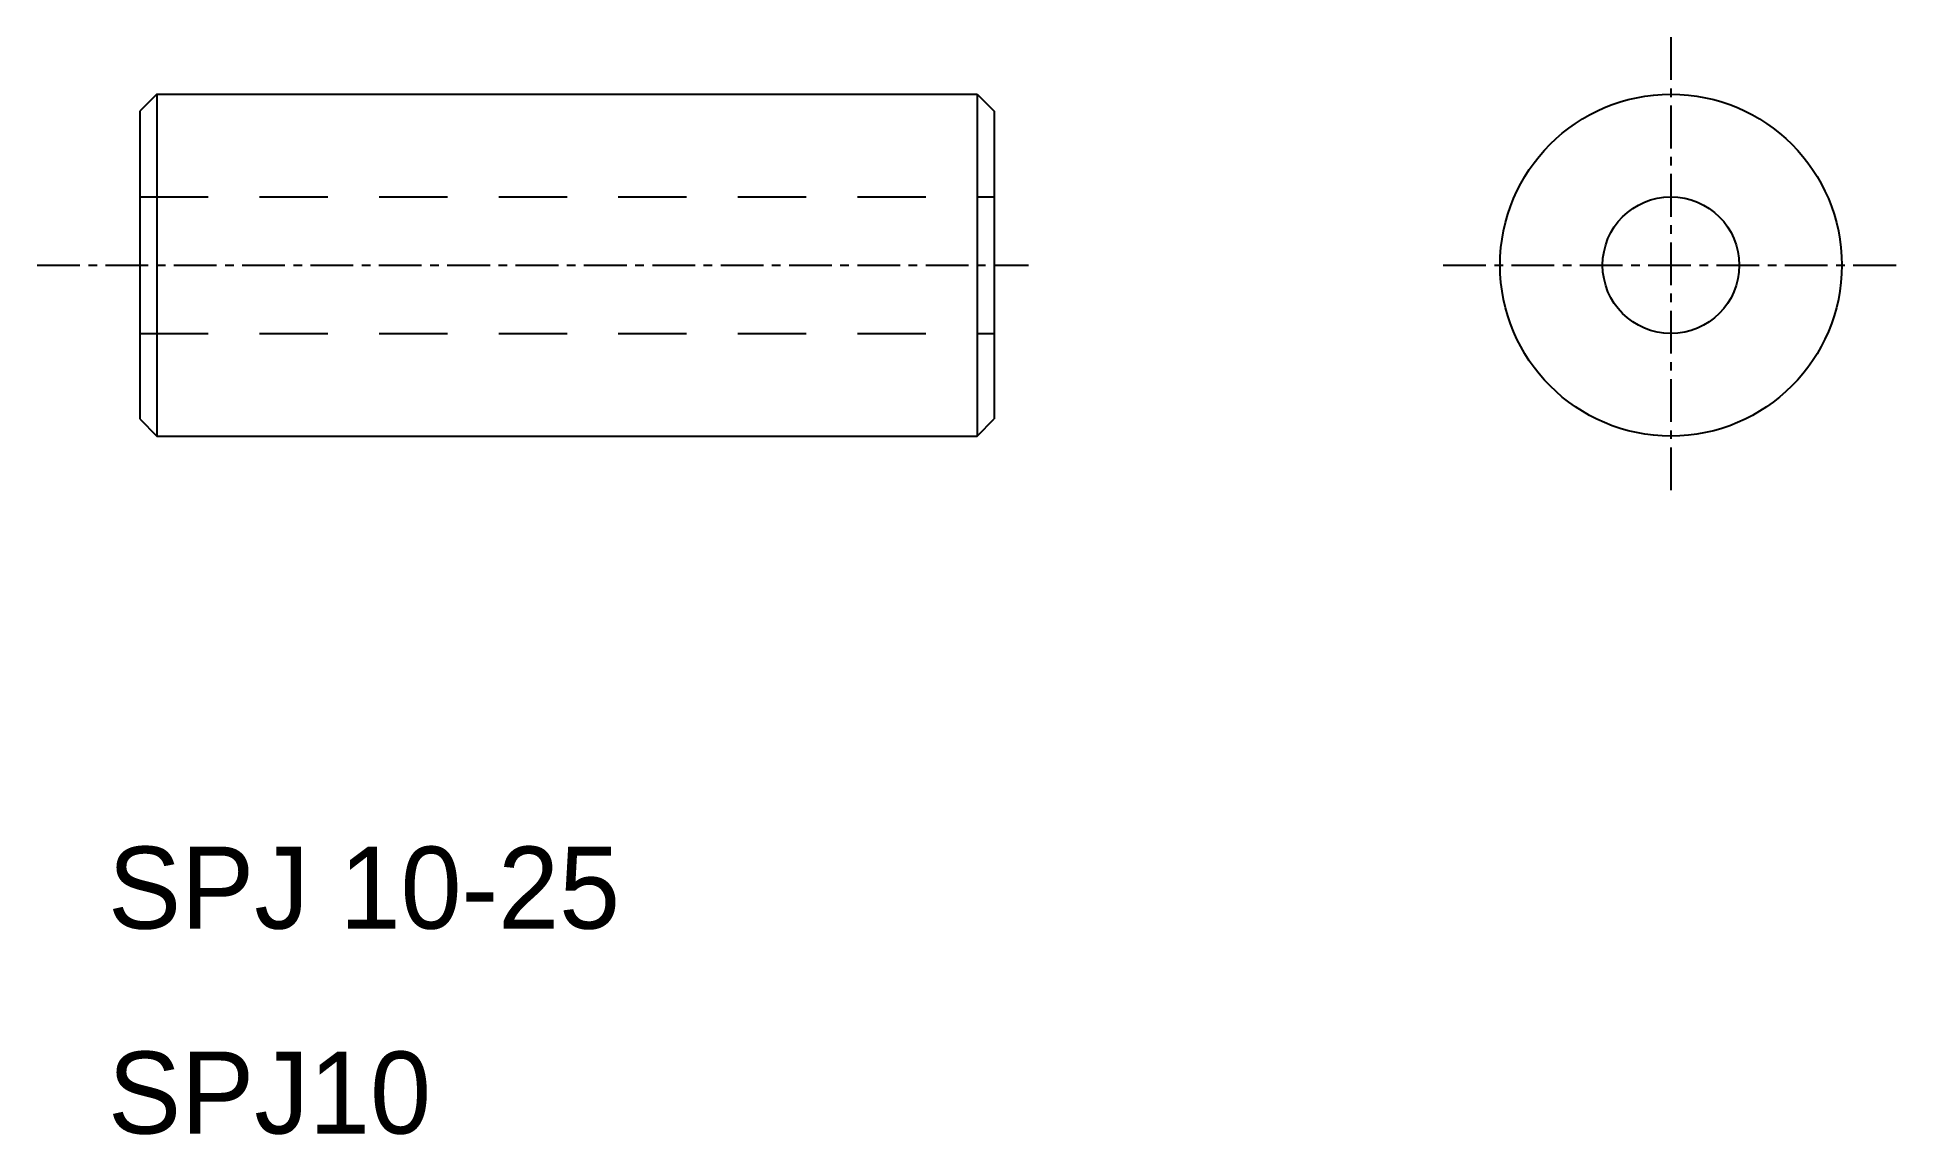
# Model space of a CAD drawing. Extents: x 340 to 394.4, y 122.3 to 154.4.
import ezdxf

# ---------------------------------------------------------------- set-up
doc = ezdxf.new("R2010")
doc.units = 0
doc.linetypes.add('CENTER', pattern=[2, 1.25, -0.25, 0.25, -0.25])
doc.linetypes.add('DASHED', pattern=[3.5, 2, -1.5])
doc.layers.get('0').update_dxf_attribs({"linetype": 'CONTINUOUS'})
doc.layers.add('CENTER', color=1, linetype='CENTER')

msp = doc.modelspace()

# ---------------------------------------------------------------- linework, layer by layer
at = {"color": 7, "linetype": 'CONTINUOUS'}
for p, q in [((343.471, 152.702), (342.971, 152.202)), ((343.471, 152.702), (343.471, 142.702)), ((343.471, 152.702), (367.471, 152.702)), ((367.471, 152.702), (367.471, 142.702)), ((367.471, 152.702), (367.971, 152.202)), ((342.971, 152.202), (342.971, 143.202)), ((367.971, 152.202), (367.971, 143.202)), ((342.971, 143.202), (343.471, 142.702)), ((367.471, 142.702), (367.971, 143.202)), ((343.471, 142.702), (367.471, 142.702))]:
    msp.add_line(p, q, dxfattribs=at)
at = {"color": 3, "linetype": 'DASHED'}
for p, q in [((342.971, 149.702), (367.971, 149.702)), ((342.971, 145.702), (367.971, 145.702))]:
    msp.add_line(p, q, dxfattribs=at)
at = {"color": 7, "linetype": 'CONTINUOUS'}
for radius in [5, 2]:
    msp.add_circle((387.775, 147.702), radius, dxfattribs=at)
at = {"layer": 'CENTER', "color": 1, "linetype": 'CENTER'}
for p, q in [((387.775, 154.368), (387.775, 141.037)), ((339.967, 147.702), (368.971, 147.702)), ((381.11, 147.702), (394.441, 147.702))]:
    msp.add_line(p, q, dxfattribs=at)

# ---------------------------------------------------------------- texts
at = {"color": 7, "linetype": 'CONTINUOUS'}
for s, p in [('SPJ 10-25', (342.037, 128.292)), ('SPJ10', (342.037, 122.297))]:
    msp.add_text(s, height=2.4, dxfattribs=at).set_placement(p)

doc.saveas('drawing.dxf')
